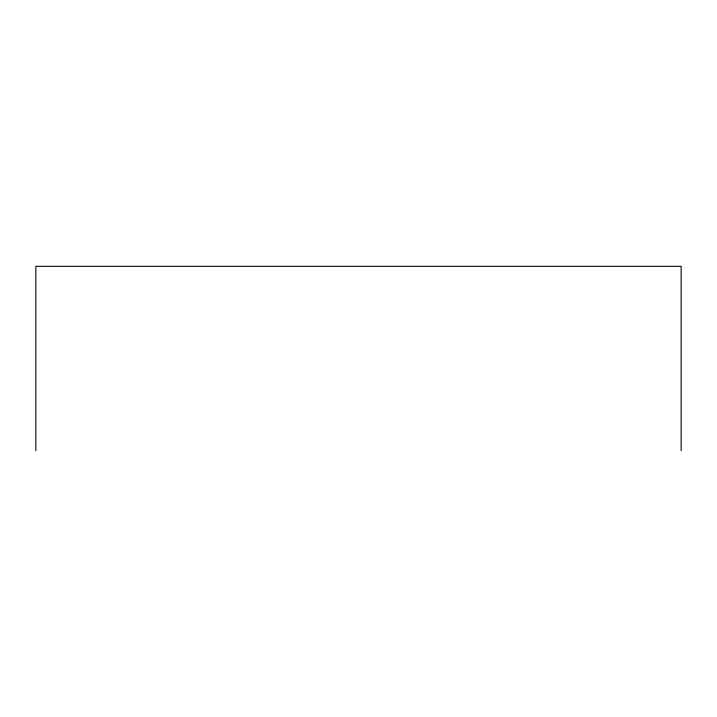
<?xml version="1.0" encoding="UTF-8"?>
<svg xmlns="http://www.w3.org/2000/svg" width="717" height="717" viewBox="0 0 717 717"><rect width="100%" height="100%" fill="white"/><g stroke="black" fill="none" stroke-linecap="round" stroke-linejoin="round"><path stroke-width="1.08" d="M681.15 450.661L681.15 266.339L35.85 266.339L35.85 450.661"/></g></svg>
